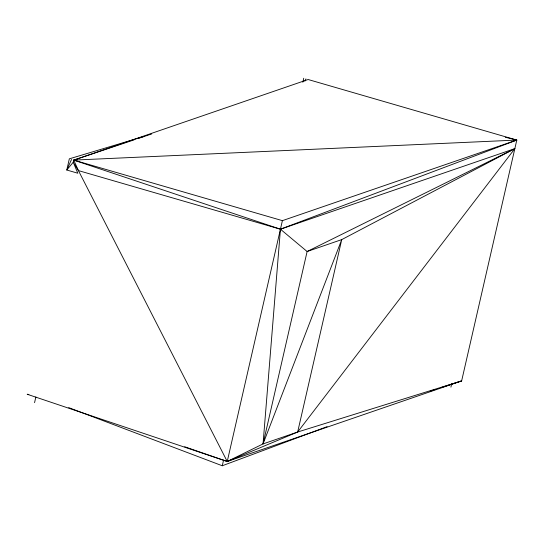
<?xml version="1.0" encoding="UTF-8"?>
<svg xmlns="http://www.w3.org/2000/svg" width="544" height="544" viewBox="0 0 544 544"><rect width="100%" height="100%" fill="white"/><g stroke="black" fill="none" stroke-linecap="round" stroke-linejoin="round"><path stroke-width="0.82" d="M184.702 446.76L227.236 461.496L263.051 443.911L280.439 229.201L516.8 140.066L461.638 380.916L227.236 461.496L27.2 394.257L28.846 394.448M134.014 139.883L73.732 160.106L280.439 229.201L514.842 148.621L307.122 251.512L263.051 443.911L297.663 432.018L514.842 148.621L341.727 239.612L307.122 251.512L280.439 229.201L78.424 170.592L73.732 160.106L282.397 220.653L516.8 140.066L308.135 79.519L73.732 160.106L73.243 162.234L66.769 170.007L77.819 173.223L73.243 162.234L78.424 170.592L227.236 461.496L297.663 432.018L461.638 380.916L440.688 387.743M34.564 402.662L35.87 396.964M302.824 82.232L303.736 78.241M68.7 407.619L222.272 465.759L223.577 460.061M227.236 461.496L282.397 220.653M297.663 432.018L341.727 239.612L263.051 443.911M450.915 387.158L451.663 383.901M71.529 159.467L66.769 170.007L69.333 158.828L143.358 136.666M304.912 81.144L305.932 78.887M222.272 465.759L327.107 426.646M138.033 138.536L151.701 133.953M430.216 391.163L434.241 389.844M73.732 160.106L516.8 140.066L505.288 137.238"/></g></svg>
